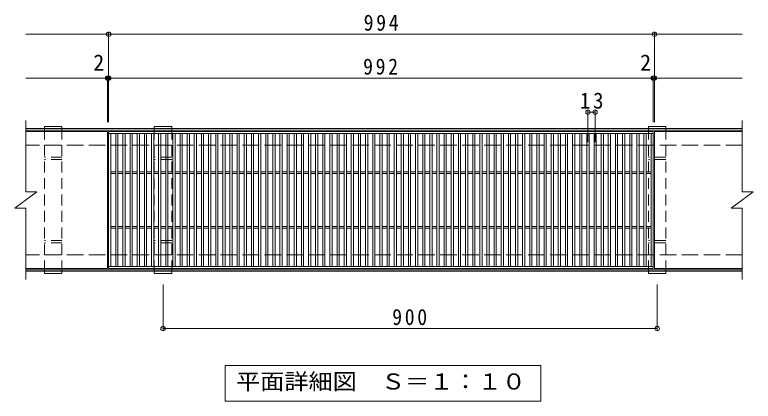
# Model space of a CAD drawing. Units: millimetres on the paper, enlarged 2 times, with parts at other scales. Extents: x -252 to 432, y -388 to 272.
# Drawn here: x -109.2 to 159.8, y 130.8 to 271.6 of the extents above; entities that cross this region are included whole.
import ezdxf
from ezdxf.enums import TextEntityAlignment as Align

# ---------------------------------------------------------------- set-up
doc = ezdxf.new("R2010")
doc.units = ezdxf.units.MM
doc.header["$LTSCALE"] = 2
doc.header["$PDMODE"] = 32
doc.header["$PDSIZE"] = 1.6
doc.linetypes.add('DASHED2', pattern=[3, 2, -1])
doc.linetypes.add('DASHED3', pattern=[4, 3, -1])
for name, color, linetype, lineweight in [('C-1', 2, 'Continuous', 9), ('C-2', 3, 'Continuous', 9), ('C-4', 7, 'Continuous', 9), ('C-5', 7, 'Continuous', 9), ('C-8', 3, 'DASHED2', 9)]:
    doc.layers.add(name, color=color, linetype=linetype, lineweight=lineweight)
doc.styles.add('ＭＳ ゴシック', font='')
doc.styles.get('ＭＳ ゴシック').set_extended_font_data('MS Gothic')

msp = doc.modelspace()

# ---------------------------------------------------------------- linework, layer by layer
at = {"layer": 'C-1'}
for p, q in [((155.773, 230.108), (-105.226, 230.108)), ((155.773, 229.508), (-105.226, 229.508)), ((155.773, 178.708), (-105.226, 178.708)), ((155.773, 178.108), (-105.226, 178.108))]:
    msp.add_line(p, q, dxfattribs=at)
at = {"layer": 'C-1', "linetype": 'DASHED3'}
for p, q in [((155.773, 224.108), (-105.226, 224.108)), ((155.773, 184.108), (-105.226, 184.108))]:
    msp.add_line(p, q, dxfattribs=at)
at = {"layer": 'C-2'}
for p, q in [((-105.226, 233.108), (-105.226, 207.108)), ((155.773, 233.108), (155.773, 207.108)), ((-75.426, 229.108), (-105.226, 229.108)), ((-75.426, 229.108), (-75.426, 179.108)), ((-75.026, 179.108), (-75.026, 229.108)), ((-75.026, 229.108), (123.374, 229.108)), ((123.374, 229.108), (123.374, 179.108)), ((155.773, 229.108), (123.774, 229.108)), ((123.774, 229.108), (123.774, 179.108)), ((-75.026, 228.308), (123.374, 228.308)), ((-74.226, 179.908), (-74.226, 228.308)), ((-72.426, 179.908), (-72.426, 228.308)), ((-71.626, 179.908), (-71.626, 228.308)), ((-69.826, 179.908), (-69.826, 228.308)), ((-69.026, 179.908), (-69.026, 228.308)), ((-67.226, 179.908), (-67.226, 228.308)), ((-66.426, 179.908), (-66.426, 228.308)), ((-64.626, 179.908), (-64.626, 228.308)), ((-63.826, 179.908), (-63.826, 228.308)), ((-62.026, 179.908), (-62.026, 228.308)), ((-61.226, 179.908), (-61.226, 228.308)), ((-59.426, 179.908), (-59.426, 228.308)), ((-58.626, 179.908), (-58.626, 228.308)), ((-56.826, 179.908), (-56.826, 228.308)), ((-56.026, 179.908), (-56.026, 228.308)), ((-54.226, 179.908), (-54.226, 228.308)), ((-53.426, 179.908), (-53.426, 228.308)), ((-51.626, 179.908), (-51.626, 228.308)), ((-50.826, 179.908), (-50.826, 228.308)), ((-49.026, 179.908), (-49.026, 228.308)), ((-48.226, 179.908), (-48.226, 228.308)), ((-46.426, 179.908), (-46.426, 228.308)), ((-45.626, 179.908), (-45.626, 228.308)), ((-43.826, 179.908), (-43.826, 228.308)), ((-43.026, 179.908), (-43.026, 228.308)), ((-41.226, 179.908), (-41.226, 228.308)), ((-40.426, 179.908), (-40.426, 228.308)), ((-38.626, 179.908), (-38.626, 228.308)), ((-37.826, 179.908), (-37.826, 228.308)), ((-36.026, 179.908), (-36.026, 228.308)), ((-35.226, 179.908), (-35.226, 228.308)), ((-33.426, 179.908), (-33.426, 228.308)), ((-32.626, 179.908), (-32.626, 228.308)), ((-30.826, 179.908), (-30.826, 228.308)), ((-30.026, 179.908), (-30.026, 228.308)), ((-28.226, 179.908), (-28.226, 228.308)), ((-27.426, 179.908), (-27.426, 228.308)), ((-25.626, 179.908), (-25.626, 228.308)), ((-24.826, 179.908), (-24.826, 228.308)), ((-23.026, 179.908), (-23.026, 228.308)), ((-22.226, 179.908), (-22.226, 228.308)), ((-20.426, 179.908), (-20.426, 228.308)), ((-19.626, 179.908), (-19.626, 228.308)), ((-17.826, 179.908), (-17.826, 228.308)), ((-17.026, 179.908), (-17.026, 228.308)), ((-15.226, 179.908), (-15.226, 228.308)), ((-14.426, 179.908), (-14.426, 228.308)), ((-12.626, 179.908), (-12.626, 228.308)), ((-11.826, 179.908), (-11.826, 228.308)), ((-10.026, 179.908), (-10.026, 228.308)), ((-9.226, 179.908), (-9.226, 228.308)), ((-7.426, 179.908), (-7.426, 228.308)), ((-6.626, 179.908), (-6.626, 228.308)), ((-4.826, 179.908), (-4.826, 228.308)), ((-4.026, 179.908), (-4.026, 228.308)), ((-2.226, 179.908), (-2.226, 228.308)), ((-1.426, 179.908), (-1.426, 228.308)), ((0.374, 179.908), (0.374, 228.308)), ((1.174, 179.908), (1.174, 228.308)), ((2.974, 179.908), (2.974, 228.308)), ((3.774, 179.908), (3.774, 228.308)), ((5.574, 179.908), (5.574, 228.308)), ((6.374, 179.908), (6.374, 228.308)), ((8.174, 179.908), (8.174, 228.308)), ((8.974, 179.908), (8.974, 228.308)), ((10.774, 179.908), (10.774, 228.308)), ((11.574, 179.908), (11.574, 228.308)), ((13.374, 179.908), (13.374, 228.308)), ((14.174, 179.908), (14.174, 228.308)), ((15.974, 179.908), (15.974, 228.308)), ((16.774, 179.908), (16.774, 228.308)), ((18.574, 179.908), (18.574, 228.308)), ((19.374, 179.908), (19.374, 228.308)), ((21.174, 179.908), (21.174, 228.308)), ((21.974, 179.908), (21.974, 228.308)), ((23.774, 179.908), (23.774, 228.308)), ((24.574, 179.908), (24.574, 228.308)), ((26.374, 179.908), (26.374, 228.308)), ((27.174, 179.908), (27.174, 228.308)), ((28.974, 179.908), (28.974, 228.308)), ((29.774, 179.908), (29.774, 228.308)), ((31.574, 179.908), (31.574, 228.308)), ((32.374, 179.908), (32.374, 228.308)), ((34.174, 179.908), (34.174, 228.308)), ((34.974, 179.908), (34.974, 228.308)), ((36.774, 179.908), (36.774, 228.308)), ((37.574, 179.908), (37.574, 228.308)), ((39.374, 179.908), (39.374, 228.308)), ((40.174, 179.908), (40.174, 228.308)), ((41.974, 179.908), (41.974, 228.308)), ((42.774, 179.908), (42.774, 228.308)), ((44.574, 179.908), (44.574, 228.308)), ((45.374, 179.908), (45.374, 228.308)), ((47.174, 179.908), (47.174, 228.308)), ((47.974, 179.908), (47.974, 228.308)), ((49.774, 179.908), (49.774, 228.308)), ((50.574, 179.908), (50.574, 228.308)), ((52.374, 179.908), (52.374, 228.308)), ((53.174, 179.908), (53.174, 228.308)), ((54.974, 179.908), (54.974, 228.308)), ((55.774, 179.908), (55.774, 228.308)), ((57.574, 179.908), (57.574, 228.308)), ((58.374, 179.908), (58.374, 228.308)), ((60.174, 179.908), (60.174, 228.308)), ((60.974, 179.908), (60.974, 228.308)), ((62.774, 179.908), (62.774, 228.308)), ((63.574, 179.908), (63.574, 228.308)), ((65.374, 179.908), (65.374, 228.308)), ((66.174, 179.908), (66.174, 228.308)), ((67.974, 179.908), (67.974, 228.308)), ((68.774, 179.908), (68.774, 228.308)), ((70.574, 179.908), (70.574, 228.308)), ((71.374, 179.908), (71.374, 228.308)), ((73.174, 179.908), (73.174, 228.308)), ((73.974, 179.908), (73.974, 228.308)), ((75.774, 179.908), (75.774, 228.308)), ((76.574, 179.908), (76.574, 228.308)), ((78.374, 179.908), (78.374, 228.308)), ((79.174, 179.908), (79.174, 228.308)), ((80.974, 179.908), (80.974, 228.308)), ((81.774, 179.908), (81.774, 228.308)), ((83.574, 179.908), (83.574, 228.308)), ((84.374, 179.908), (84.374, 228.308)), ((86.174, 179.908), (86.174, 228.308)), ((86.974, 179.908), (86.974, 228.308)), ((88.774, 179.908), (88.774, 228.308)), ((89.574, 179.908), (89.574, 228.308)), ((91.374, 179.908), (91.374, 228.308)), ((92.174, 179.908), (92.174, 228.308)), ((93.974, 179.908), (93.974, 228.308)), ((94.774, 179.908), (94.774, 228.308)), ((96.574, 179.908), (96.574, 228.308)), ((97.374, 179.908), (97.374, 228.308)), ((99.174, 179.908), (99.174, 228.308)), ((99.974, 179.908), (99.974, 228.308)), ((101.774, 179.908), (101.774, 228.308)), ((102.574, 179.908), (102.574, 228.308)), ((104.374, 179.908), (104.374, 228.308)), ((105.174, 179.908), (105.174, 228.308)), ((106.974, 179.908), (106.974, 228.308)), ((107.774, 179.908), (107.774, 228.308)), ((109.574, 179.908), (109.574, 228.308)), ((110.374, 179.908), (110.374, 228.308)), ((112.174, 179.908), (112.174, 228.308)), ((112.974, 179.908), (112.974, 228.308)), ((114.774, 179.908), (114.774, 228.308)), ((115.574, 179.908), (115.574, 228.308)), ((117.374, 179.908), (117.374, 228.308)), ((118.174, 179.908), (118.174, 228.308)), ((119.974, 179.908), (119.974, 228.308)), ((120.774, 179.908), (120.774, 228.308)), ((122.574, 179.908), (122.574, 228.308)), ((-74.226, 214.408), (-72.426, 214.408)), ((-74.226, 213.808), (-72.426, 213.808)), ((-71.626, 214.408), (-69.826, 214.408)), ((-71.626, 213.808), (-69.826, 213.808)), ((-69.026, 214.408), (-67.226, 214.408)), ((-69.026, 213.808), (-67.226, 213.808)), ((-66.426, 214.408), (-64.626, 214.408)), ((-66.426, 213.808), (-64.626, 213.808)), ((-63.826, 214.408), (-62.026, 214.408)), ((-63.826, 213.808), (-62.026, 213.808)), ((-61.226, 214.408), (-59.426, 214.408)), ((-61.226, 213.808), (-59.426, 213.808)), ((-58.626, 214.408), (-56.826, 214.408)), ((-58.626, 213.808), (-56.826, 213.808)), ((-56.026, 214.408), (-54.226, 214.408)), ((-56.026, 213.808), (-54.226, 213.808)), ((-53.426, 214.408), (-51.626, 214.408)), ((-53.426, 213.808), (-51.626, 213.808)), ((-50.826, 214.408), (-49.026, 214.408)), ((-50.826, 213.808), (-49.026, 213.808)), ((-48.226, 214.408), (-46.426, 214.408)), ((-48.226, 213.808), (-46.426, 213.808)), ((-45.626, 214.408), (-43.826, 214.408)), ((-45.626, 213.808), (-43.826, 213.808)), ((-43.026, 214.408), (-41.226, 214.408)), ((-43.026, 213.808), (-41.226, 213.808)), ((-40.426, 214.408), (-38.626, 214.408)), ((-40.426, 213.808), (-38.626, 213.808)), ((-37.826, 214.408), (-36.026, 214.408)), ((-37.826, 213.808), (-36.026, 213.808)), ((-35.226, 214.408), (-33.426, 214.408)), ((-35.226, 213.808), (-33.426, 213.808)), ((-32.626, 214.408), (-30.826, 214.408)), ((-32.626, 213.808), (-30.826, 213.808)), ((-30.026, 214.408), (-28.226, 214.408)), ((-30.026, 213.808), (-28.226, 213.808)), ((-27.426, 214.408), (-25.626, 214.408)), ((-27.426, 213.808), (-25.626, 213.808)), ((-24.826, 214.408), (-23.026, 214.408)), ((-24.826, 213.808), (-23.026, 213.808)), ((-22.226, 214.408), (-20.426, 214.408)), ((-22.226, 213.808), (-20.426, 213.808)), ((-19.626, 214.408), (-17.826, 214.408)), ((-19.626, 213.808), (-17.826, 213.808)), ((-17.026, 214.408), (-15.226, 214.408)), ((-17.026, 213.808), (-15.226, 213.808)), ((-14.426, 214.408), (-12.626, 214.408)), ((-14.426, 213.808), (-12.626, 213.808)), ((-11.826, 214.408), (-10.026, 214.408)), ((-11.826, 213.808), (-10.026, 213.808)), ((-9.226, 214.408), (-7.426, 214.408)), ((-9.226, 213.808), (-7.426, 213.808)), ((-6.626, 214.408), (-4.826, 214.408)), ((-6.626, 213.808), (-4.826, 213.808)), ((-4.026, 214.408), (-2.226, 214.408)), ((-4.026, 213.808), (-2.226, 213.808)), ((-1.426, 214.408), (0.374, 214.408)), ((-1.426, 213.808), (0.374, 213.808)), ((1.174, 214.408), (2.974, 214.408)), ((1.174, 213.808), (2.974, 213.808)), ((3.774, 214.408), (5.574, 214.408)), ((3.774, 213.808), (5.574, 213.808)), ((6.374, 214.408), (8.174, 214.408)), ((6.374, 213.808), (8.174, 213.808)), ((8.974, 214.408), (10.774, 214.408)), ((8.974, 213.808), (10.774, 213.808)), ((11.574, 214.408), (13.374, 214.408)), ((11.574, 213.808), (13.374, 213.808)), ((14.174, 214.408), (15.974, 214.408)), ((14.174, 213.808), (15.974, 213.808)), ((16.774, 214.408), (18.574, 214.408)), ((16.774, 213.808), (18.574, 213.808)), ((19.374, 214.408), (21.174, 214.408)), ((19.374, 213.808), (21.174, 213.808)), ((21.974, 214.408), (23.774, 214.408)), ((21.974, 213.808), (23.774, 213.808)), ((24.574, 214.408), (26.374, 214.408)), ((24.574, 213.808), (26.374, 213.808)), ((27.174, 214.408), (28.974, 214.408)), ((27.174, 213.808), (28.974, 213.808)), ((29.774, 214.408), (31.574, 214.408)), ((29.774, 213.808), (31.574, 213.808)), ((32.374, 214.408), (34.174, 214.408)), ((32.374, 213.808), (34.174, 213.808)), ((34.974, 214.408), (36.774, 214.408)), ((34.974, 213.808), (36.774, 213.808)), ((37.574, 214.408), (39.374, 214.408)), ((37.574, 213.808), (39.374, 213.808)), ((40.174, 214.408), (41.974, 214.408)), ((40.174, 213.808), (41.974, 213.808)), ((42.774, 214.408), (44.574, 214.408)), ((42.774, 213.808), (44.574, 213.808)), ((45.374, 214.408), (47.174, 214.408)), ((45.374, 213.808), (47.174, 213.808)), ((47.974, 214.408), (49.774, 214.408)), ((47.974, 213.808), (49.774, 213.808)), ((50.574, 214.408), (52.374, 214.408)), ((50.574, 213.808), (52.374, 213.808)), ((53.174, 214.408), (54.974, 214.408)), ((53.174, 213.808), (54.974, 213.808)), ((55.774, 214.408), (57.574, 214.408)), ((55.774, 213.808), (57.574, 213.808)), ((58.374, 214.408), (60.174, 214.408)), ((58.374, 213.808), (60.174, 213.808)), ((60.974, 214.408), (62.774, 214.408)), ((60.974, 213.808), (62.774, 213.808)), ((63.574, 214.408), (65.374, 214.408)), ((63.574, 213.808), (65.374, 213.808)), ((66.174, 214.408), (67.974, 214.408)), ((66.174, 213.808), (67.974, 213.808)), ((68.774, 214.408), (70.574, 214.408)), ((68.774, 213.808), (70.574, 213.808)), ((71.374, 214.408), (73.174, 214.408)), ((71.374, 213.808), (73.174, 213.808)), ((73.974, 214.408), (75.774, 214.408)), ((73.974, 213.808), (75.774, 213.808)), ((76.574, 214.408), (78.374, 214.408)), ((76.574, 213.808), (78.374, 213.808)), ((79.174, 214.408), (80.974, 214.408)), ((79.174, 213.808), (80.974, 213.808)), ((81.774, 214.408), (83.574, 214.408)), ((81.774, 213.808), (83.574, 213.808)), ((84.374, 214.408), (86.174, 214.408)), ((84.374, 213.808), (86.174, 213.808)), ((86.974, 214.408), (88.774, 214.408)), ((86.974, 213.808), (88.774, 213.808)), ((89.574, 214.408), (91.374, 214.408)), ((89.574, 213.808), (91.374, 213.808)), ((92.174, 214.408), (93.974, 214.408)), ((92.174, 213.808), (93.974, 213.808)), ((94.774, 214.408), (96.574, 214.408)), ((94.774, 213.808), (96.574, 213.808)), ((97.374, 214.408), (99.174, 214.408)), ((97.374, 213.808), (99.174, 213.808)), ((99.974, 214.408), (101.774, 214.408)), ((99.974, 213.808), (101.774, 213.808)), ((102.574, 214.408), (104.374, 214.408)), ((102.574, 213.808), (104.374, 213.808)), ((105.174, 214.408), (106.974, 214.408)), ((105.174, 213.808), (106.974, 213.808)), ((107.774, 214.408), (109.574, 214.408)), ((107.774, 213.808), (109.574, 213.808)), ((110.374, 214.408), (112.174, 214.408)), ((110.374, 213.808), (112.174, 213.808)), ((112.974, 214.408), (114.774, 214.408)), ((112.974, 213.808), (114.774, 213.808)), ((115.574, 214.408), (117.374, 214.408)), ((115.574, 213.808), (117.374, 213.808)), ((118.174, 214.408), (119.974, 214.408)), ((118.174, 213.808), (119.974, 213.808)), ((120.774, 214.408), (122.574, 214.408)), ((120.774, 213.808), (122.574, 213.808)), ((-109.226, 201.108), (-101.226, 207.108)), ((-105.226, 207.108), (-101.226, 207.108)), ((151.774, 201.108), (159.774, 207.108)), ((155.773, 207.108), (159.774, 207.108)), ((-109.226, 201.108), (-105.226, 201.108)), ((-105.226, 201.108), (-105.226, 175.108)), ((151.774, 201.108), (155.773, 201.108)), ((155.773, 201.108), (155.773, 175.108)), ((-74.226, 194.408), (-72.426, 194.408)), ((-74.226, 193.808), (-72.426, 193.808)), ((-71.626, 194.408), (-69.826, 194.408)), ((-71.626, 193.808), (-69.826, 193.808)), ((-69.026, 194.408), (-67.226, 194.408)), ((-69.026, 193.808), (-67.226, 193.808)), ((-66.426, 194.408), (-64.626, 194.408)), ((-66.426, 193.808), (-64.626, 193.808)), ((-63.826, 194.408), (-62.026, 194.408)), ((-63.826, 193.808), (-62.026, 193.808)), ((-61.226, 194.408), (-59.426, 194.408)), ((-61.226, 193.808), (-59.426, 193.808)), ((-58.626, 194.408), (-56.826, 194.408)), ((-58.626, 193.808), (-56.826, 193.808)), ((-56.026, 194.408), (-54.226, 194.408)), ((-56.026, 193.808), (-54.226, 193.808)), ((-53.426, 194.408), (-51.626, 194.408)), ((-53.426, 193.808), (-51.626, 193.808)), ((-50.826, 194.408), (-49.026, 194.408)), ((-50.826, 193.808), (-49.026, 193.808)), ((-48.226, 194.408), (-46.426, 194.408)), ((-48.226, 193.808), (-46.426, 193.808)), ((-45.626, 194.408), (-43.826, 194.408)), ((-45.626, 193.808), (-43.826, 193.808)), ((-43.026, 194.408), (-41.226, 194.408)), ((-43.026, 193.808), (-41.226, 193.808)), ((-40.426, 194.408), (-38.626, 194.408)), ((-40.426, 193.808), (-38.626, 193.808)), ((-37.826, 194.408), (-36.026, 194.408)), ((-37.826, 193.808), (-36.026, 193.808)), ((-35.226, 194.408), (-33.426, 194.408)), ((-35.226, 193.808), (-33.426, 193.808)), ((-32.626, 194.408), (-30.826, 194.408)), ((-32.626, 193.808), (-30.826, 193.808)), ((-30.026, 194.408), (-28.226, 194.408)), ((-30.026, 193.808), (-28.226, 193.808)), ((-27.426, 194.408), (-25.626, 194.408)), ((-27.426, 193.808), (-25.626, 193.808)), ((-24.826, 194.408), (-23.026, 194.408)), ((-24.826, 193.808), (-23.026, 193.808)), ((-22.226, 194.408), (-20.426, 194.408)), ((-22.226, 193.808), (-20.426, 193.808)), ((-19.626, 194.408), (-17.826, 194.408)), ((-19.626, 193.808), (-17.826, 193.808)), ((-17.026, 194.408), (-15.226, 194.408)), ((-17.026, 193.808), (-15.226, 193.808)), ((-14.426, 194.408), (-12.626, 194.408)), ((-14.426, 193.808), (-12.626, 193.808)), ((-11.826, 194.408), (-10.026, 194.408)), ((-11.826, 193.808), (-10.026, 193.808)), ((-9.226, 194.408), (-7.426, 194.408)), ((-9.226, 193.808), (-7.426, 193.808)), ((-6.626, 194.408), (-4.826, 194.408)), ((-6.626, 193.808), (-4.826, 193.808)), ((-4.026, 194.408), (-2.226, 194.408)), ((-4.026, 193.808), (-2.226, 193.808)), ((-1.426, 194.408), (0.374, 194.408)), ((-1.426, 193.808), (0.374, 193.808)), ((1.174, 194.408), (2.974, 194.408)), ((1.174, 193.808), (2.974, 193.808)), ((3.774, 194.408), (5.574, 194.408)), ((3.774, 193.808), (5.574, 193.808)), ((6.374, 194.408), (8.174, 194.408)), ((6.374, 193.808), (8.174, 193.808)), ((8.974, 194.408), (10.774, 194.408)), ((8.974, 193.808), (10.774, 193.808)), ((11.574, 194.408), (13.374, 194.408)), ((11.574, 193.808), (13.374, 193.808)), ((14.174, 194.408), (15.974, 194.408)), ((14.174, 193.808), (15.974, 193.808)), ((16.774, 194.408), (18.574, 194.408)), ((16.774, 193.808), (18.574, 193.808)), ((19.374, 194.408), (21.174, 194.408)), ((19.374, 193.808), (21.174, 193.808)), ((21.974, 194.408), (23.774, 194.408)), ((21.974, 193.808), (23.774, 193.808)), ((24.574, 194.408), (26.374, 194.408)), ((24.574, 193.808), (26.374, 193.808)), ((27.174, 194.408), (28.974, 194.408)), ((27.174, 193.808), (28.974, 193.808)), ((29.774, 194.408), (31.574, 194.408)), ((29.774, 193.808), (31.574, 193.808)), ((32.374, 194.408), (34.174, 194.408)), ((32.374, 193.808), (34.174, 193.808)), ((34.974, 194.408), (36.774, 194.408)), ((34.974, 193.808), (36.774, 193.808)), ((37.574, 194.408), (39.374, 194.408)), ((37.574, 193.808), (39.374, 193.808)), ((40.174, 194.408), (41.974, 194.408)), ((40.174, 193.808), (41.974, 193.808)), ((42.774, 194.408), (44.574, 194.408)), ((42.774, 193.808), (44.574, 193.808)), ((45.374, 194.408), (47.174, 194.408)), ((45.374, 193.808), (47.174, 193.808)), ((47.974, 194.408), (49.774, 194.408)), ((47.974, 193.808), (49.774, 193.808)), ((50.574, 194.408), (52.374, 194.408)), ((50.574, 193.808), (52.374, 193.808)), ((53.174, 194.408), (54.974, 194.408)), ((53.174, 193.808), (54.974, 193.808)), ((55.774, 194.408), (57.574, 194.408)), ((55.774, 193.808), (57.574, 193.808)), ((58.374, 194.408), (60.174, 194.408)), ((58.374, 193.808), (60.174, 193.808)), ((60.974, 194.408), (62.774, 194.408)), ((60.974, 193.808), (62.774, 193.808)), ((63.574, 194.408), (65.374, 194.408)), ((63.574, 193.808), (65.374, 193.808)), ((66.174, 194.408), (67.974, 194.408)), ((66.174, 193.808), (67.974, 193.808)), ((68.774, 194.408), (70.574, 194.408)), ((68.774, 193.808), (70.574, 193.808)), ((71.374, 194.408), (73.174, 194.408)), ((71.374, 193.808), (73.174, 193.808)), ((73.974, 194.408), (75.774, 194.408)), ((73.974, 193.808), (75.774, 193.808)), ((76.574, 194.408), (78.374, 194.408)), ((76.574, 193.808), (78.374, 193.808)), ((79.174, 194.408), (80.974, 194.408)), ((79.174, 193.808), (80.974, 193.808)), ((81.774, 194.408), (83.574, 194.408)), ((81.774, 193.808), (83.574, 193.808)), ((84.374, 194.408), (86.174, 194.408)), ((84.374, 193.808), (86.174, 193.808)), ((86.974, 194.408), (88.774, 194.408)), ((86.974, 193.808), (88.774, 193.808)), ((89.574, 194.408), (91.374, 194.408)), ((89.574, 193.808), (91.374, 193.808)), ((92.174, 194.408), (93.974, 194.408)), ((92.174, 193.808), (93.974, 193.808)), ((94.774, 194.408), (96.574, 194.408)), ((94.774, 193.808), (96.574, 193.808)), ((97.374, 194.408), (99.174, 194.408)), ((97.374, 193.808), (99.174, 193.808)), ((99.974, 194.408), (101.774, 194.408)), ((99.974, 193.808), (101.774, 193.808)), ((102.574, 194.408), (104.374, 194.408)), ((102.574, 193.808), (104.374, 193.808)), ((105.174, 194.408), (106.974, 194.408)), ((105.174, 193.808), (106.974, 193.808)), ((107.774, 194.408), (109.574, 194.408)), ((107.774, 193.808), (109.574, 193.808)), ((110.374, 194.408), (112.174, 194.408)), ((110.374, 193.808), (112.174, 193.808)), ((112.974, 194.408), (114.774, 194.408)), ((112.974, 193.808), (114.774, 193.808)), ((115.574, 194.408), (117.374, 194.408)), ((115.574, 193.808), (117.374, 193.808)), ((118.174, 194.408), (119.974, 194.408)), ((118.174, 193.808), (119.974, 193.808)), ((120.774, 194.408), (122.574, 194.408)), ((120.774, 193.808), (122.574, 193.808)), ((-75.426, 179.108), (-105.226, 179.108)), ((123.374, 179.908), (-75.026, 179.908)), ((123.374, 179.108), (-75.026, 179.108)), ((155.773, 179.108), (123.774, 179.108))]:
    msp.add_line(p, q, dxfattribs=at)
at = {"layer": 'C-4'}
for p, q in [((-105.226, 264.508), (155.773, 264.508)), ((-75.026, 232.508), (-75.026, 265.108)), ((123.774, 232.508), (123.774, 265.108)), ((-105.226, 248.508), (155.773, 248.508)), ((-75.426, 232.508), (-75.426, 249.108)), ((123.374, 232.508), (123.374, 249.108)), ((99.574, 236.708), (99.574, 225.218)), ((99.574, 236.108), (102.174, 236.108)), ((102.174, 236.708), (102.174, 225.218)), ((-55.226, 156.646), (-55.226, 173.308)), ((124.774, 156.646), (124.774, 173.308)), ((-55.226, 157.246), (124.774, 157.246))]:
    msp.add_line(p, q, dxfattribs=at)
for p in [(-75.026, 264.508), (123.774, 264.508), (-75.426, 248.508), (-75.026, 248.508), (123.374, 248.508), (123.774, 248.508), (99.574, 236.108), (102.174, 236.108), (-55.226, 157.246), (124.774, 157.246)]:
    msp.add_point(p, dxfattribs=at)
at = {"layer": 'C-5'}
msp.add_lwpolyline([(-32.626, 130.765), (-32.626, 143.765), (82.374, 143.765), (82.374, 130.765)], close=True, dxfattribs=at)
at = {"layer": 'C-8', "linetype": 'Continuous'}
for p, q in [((-98.426, 230.108), (-98.426, 230.908)), ((-92.026, 230.908), (-98.426, 230.908)), ((-92.026, 230.108), (-98.426, 230.108)), ((-92.026, 230.108), (-92.026, 230.908)), ((-58.426, 230.108), (-58.426, 230.908)), ((-52.026, 230.908), (-58.426, 230.908)), ((-52.026, 230.108), (-58.426, 230.108)), ((-52.026, 230.108), (-52.026, 230.908)), ((127.974, 230.908), (121.574, 230.908)), ((121.574, 230.108), (121.574, 230.908)), ((127.974, 230.108), (121.574, 230.108)), ((127.974, 230.108), (127.974, 230.908)), ((-92.026, 178.108), (-98.426, 178.108)), ((-98.426, 178.108), (-98.426, 177.308)), ((-92.026, 178.108), (-92.026, 177.308)), ((-52.026, 178.108), (-58.426, 178.108)), ((-58.426, 178.108), (-58.426, 177.308)), ((-52.026, 178.108), (-52.026, 177.308)), ((121.574, 178.108), (121.574, 177.308)), ((127.974, 178.108), (121.574, 178.108)), ((127.974, 178.108), (127.974, 177.308)), ((-92.026, 177.308), (-98.426, 177.308)), ((-52.026, 177.308), (-58.426, 177.308)), ((127.974, 177.308), (121.574, 177.308))]:
    msp.add_line(p, q, dxfattribs=at)
at = {"layer": 'C-8'}
for p, q in [((-98.426, 230.108), (-98.426, 224.108)), ((-92.026, 230.108), (-92.026, 224.108)), ((-58.426, 230.108), (-58.426, 224.108)), ((-52.026, 230.108), (-52.026, 224.108)), ((121.574, 230.108), (121.574, 224.108)), ((127.974, 230.108), (127.974, 224.108)), ((-98.426, 184.108), (-98.426, 224.108)), ((-92.026, 184.108), (-92.026, 224.108)), ((-58.426, 184.108), (-58.426, 224.108)), ((-52.026, 184.108), (-52.026, 224.108)), ((121.574, 184.108), (121.574, 224.108)), ((127.974, 184.108), (127.974, 224.108)), ((-92.026, 219.708), (-98.426, 219.708)), ((-92.026, 218.908), (-98.426, 218.908)), ((-52.026, 219.708), (-58.426, 219.708)), ((-52.026, 218.908), (-58.426, 218.908)), ((127.974, 219.708), (121.574, 219.708)), ((127.974, 218.908), (121.574, 218.908)), ((-92.026, 189.308), (-98.426, 189.308)), ((-92.026, 188.508), (-98.426, 188.508)), ((-52.026, 189.308), (-58.426, 189.308)), ((-52.026, 188.508), (-58.426, 188.508)), ((127.974, 189.308), (121.574, 189.308)), ((127.974, 188.508), (121.574, 188.508)), ((-98.426, 178.108), (-98.426, 184.108)), ((-92.026, 178.108), (-92.026, 184.108)), ((-58.426, 178.108), (-58.426, 184.108)), ((-52.026, 178.108), (-52.026, 184.108)), ((121.574, 178.108), (121.574, 184.108)), ((127.974, 178.108), (127.974, 184.108))]:
    msp.add_line(p, q, dxfattribs=at)

# ---------------------------------------------------------------- texts
at = {"layer": 'C-4', "color": 2, "style": 'ＭＳ ゴシック'}
for p in [(-80.619, 249.508), (118.581, 249.508)]:
    msp.add_text('2', height=5.865, dxfattribs=at).set_placement(p, align=Align.BOTTOM_LEFT)
at = {"layer": 'C-4', "color": 2, "char_height": 5.865, "attachment_point": 7, "style": 'ＭＳ ゴシック'}
for s, insert in [('\\T1.27;\\W0.9;994', (17.874, 265.708)), ('\\T1.27;\\W0.9;992', (17.674, 249.708)), ('\\T1.27;\\W0.95;13', (96.624, 237.308)), ('\\T1.27;\\W0.9;900', (28.274, 158.446))]:
    msp.add_mtext(s, dxfattribs=dict(at, insert=insert))
at = {"layer": 'C-5', "color": 2, "style": 'ＭＳ ゴシック', "width": 1.1}
msp.add_text('平面詳細図\u3000Ｓ＝１：１０', height=5.865, dxfattribs=at).set_placement((-28.626, 133.265), align=Align.BOTTOM_LEFT)

doc.saveas('drawing.dxf')
